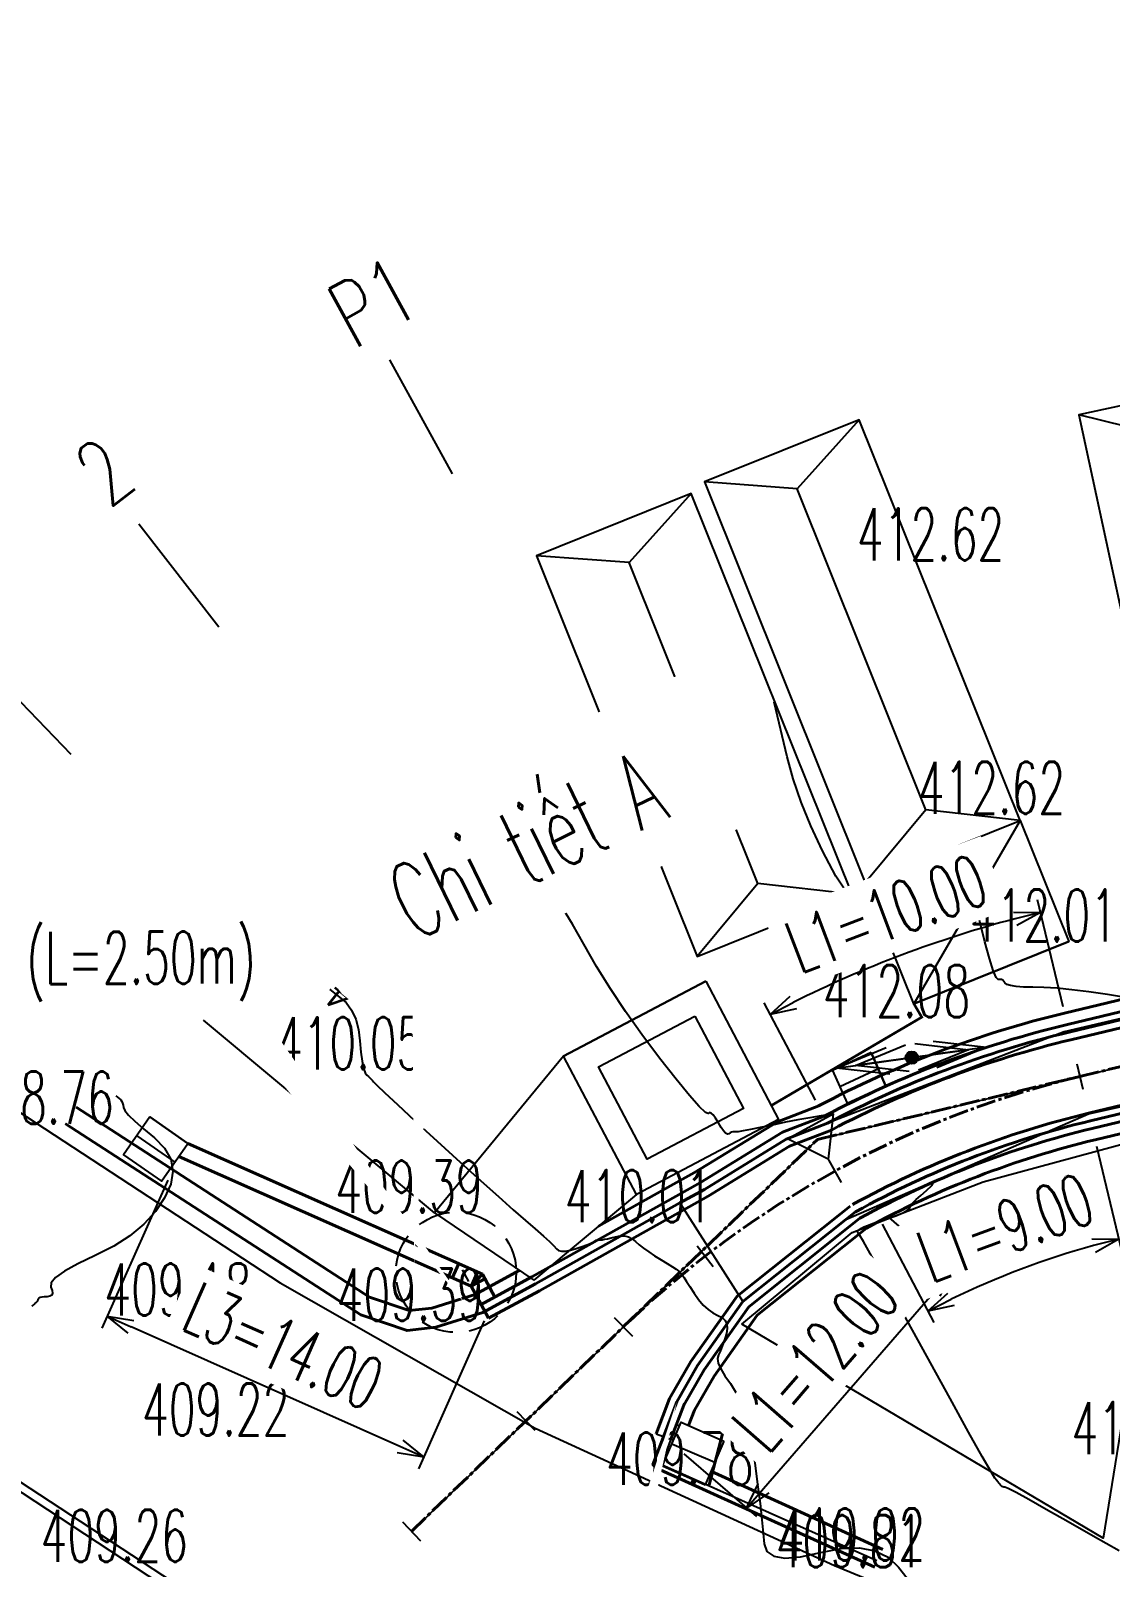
# Model space of a CAD drawing. Header units: centimetres. Extents: x 556321 to 560034, y 1839250 to 1840516.
# Drawn here: x 556373.8 to 556415.2, y 1839316.2 to 1839375.2 of the extents above; entities that cross this region are included whole.
import ezdxf
from ezdxf.enums import TextEntityAlignment as Align

# ---------------------------------------------------------------- set-up
doc = ezdxf.new("R2010")
doc.units = ezdxf.units.CM
doc.header["$MEASUREMENT"] = 0
doc.set_wipeout_variables(frame=1)
doc.linetypes.add('CENTER2', pattern=[1.125, 0.75, -0.125, 0.125, -0.125])
doc.linetypes.add('HIDDEN', pattern=[0.375, 0.25, -0.125])
for name, color, linetype in [('4', 21, 'Continuous'), ('bo via', 23, 'Continuous'), ('bovia', 1, 'Continuous'), ('CAO DO AN', 6, 'Continuous'), ('cao do Hien Trang', 6, 'Continuous'), ('cao do3', 2, 'Continuous'), ('ENTPLINETUYEN', 1, 'Continuous'), ('H1_DongMuc', 3, 'Continuous'), ('H1_DongMuc_Con', 3, 'Continuous'), ('Line1', 40, 'Continuous'), ('pha1', 4, 'Continuous'), ('sh', 4, 'Continuous'), ('SH1', 4, 'Continuous'), ('T', 20, 'Continuous'), ('ThongSoTuyen_TuyenPDP', 7, 'Continuous'), ('TUYEN', 7, 'Continuous'), ('vuot', 7, 'Continuous')]:
    doc.layers.add(name, color=color, linetype=linetype)
doc.styles.add('2D', font='vnsimple.shx', dxfattribs={"width": 0.6})
doc.styles.add('CHUSO', font='Vnsimple.shx', dxfattribs={"width": 0.7})
doc.styles.get("Standard").update_dxf_attribs({"font": 'Vnsimple.shx', "width": 0.7, "height": 2})
doc.styles.add('style1', font='vnsimple.shx', dxfattribs={"width": 0.7, "height": 1})
doc.linetypes.add('FENCELINE2', pattern='A,0.25,-0.1,[132,ltypeshp.shx,S=0.1,R=0,X=-0.1,Y=0],-0.1,1', length=1.45)
doc.linetypes.add('ZIGZAG', pattern='A,0.0001,-0.2,[131,ltypeshp.shx,S=0.2,R=0,X=-0.2,Y=0],-0.4,[131,ltypeshp.shx,S=0.2,R=180,X=0.2,Y=0],-0.2', length=0.8001)
doc.dimstyles.new('D1000 bv', dxfattribs={"dimtxt": 2, "dimasz": 1, "dimexe": 0.5, "dimexo": 1, "dimgap": 0.7, "dimtad": 1, "dimzin": 0, "dimdsep": 46, "dimtxsty": '2D', "dimblk": 'OPEN30', "dimcen": 0, "dimdle": 0.7, "dimclrd": 7, "dimclre": 7, "dimclrt": 3, "dimadec": 0, "dimazin": 2, "dimtfac": 0.347826, "dimtix": 1, "dimtofl": 0, "dimtmove": 0, "dimatfit": 3, "dimldrblk": 'OPEN30', "dimfxl": 0, "dimtolj": 1, "dimtzin": 0, "dimarcsym": 0})
doc.dimstyles.new('D1000 bv2', dxfattribs={"dimtxt": 2, "dimasz": 1, "dimexe": 0.5, "dimexo": 1, "dimgap": 0.7, "dimtad": 1, "dimzin": 0, "dimdsep": 46, "dimtxsty": '2D', "dimblk": 'OPEN30', "dimcen": 0, "dimdle": 0.7, "dimclrd": 7, "dimclre": 7, "dimclrt": 3, "dimadec": 0, "dimazin": 2, "dimtfac": 0.347826, "dimtix": 1, "dimtofl": 0, "dimtmove": 0, "dimatfit": 3, "dimldrblk": 'OPEN30', "dimfxl": 0, "dimtolj": 1, "dimtzin": 0, "dimarcsym": 0})
doc.dimstyles.get("Standard").update_dxf_attribs({"dimtxt": 0.18, "dimasz": 0.18, "dimexe": 0.18, "dimexo": 0.0625, "dimgap": 0.09, "dimtad": 0, "dimtih": 1, "dimtoh": 1, "dimdec": 4, "dimzin": 0, "dimdsep": 46, "dimtxsty": 'Standard', "dimcen": 0.09, "dimadec": 0, "dimazin": 0, "dimtfac": 1, "dimtdec": 4, "dimtofl": 0, "dimtmove": 0, "dimatfit": 3, "dimfxl": 0, "dimtolj": 1, "dimtzin": 0, "dimarcsym": 0})

# ---------------------------------------------------------------- blocks, each defined once
blk = doc.blocks.new('A$C38E715D4')
at = {"layer": 'Line1', "lineweight": -2}
blk.add_lwpolyline([(-0.714, 17.25), (-3.24, 0.488), (3.24, -0.488), (5.767, 16.273)], close=True, dxfattribs=at)
at = {"layer": 'Line1', "color": 9, "lineweight": -2}
for points in [[(5.767, 16.273), (-0.714, 17.25)], [(-0.714, 17.25), (2.263, 15.012), (5.767, 16.273)], [(2.263, 15.012), (0.24, 1.59)], [(-3.24, 0.488), (0.24, 1.59), (3.24, -0.488)]]:
    blk.add_lwpolyline(points, dxfattribs=at)
blk = doc.blocks.new('_Open30')
at = {"color": 0, "linetype": 'ByBlock', "lineweight": -2}
for p, q in [((-1, 0.268), (0, 0)), ((0, 0), (-1, -0.268)), ((0, 0), (-1, 0))]:
    blk.add_line(p, q, dxfattribs=at)
blk = doc.blocks.new('*D50')
at = {"layer": 'bo via', "color": 7, "lineweight": -2, "transparency": 16777216}
for p, q in [((556406.727, 1839329.636), (556409.507, 1839327.222)), ((556401.918, 1839319.246), (556408.474, 1839326.795)), ((556398.861, 1839320.577), (556401.64, 1839318.163))]:
    blk.add_line(p, q, dxfattribs=at)
at = {"layer": 'Defpoints', "color": 0, "lineweight": -2, "transparency": 16777216}
for p in [(556405.972, 1839330.291, 409.808), (556409.129, 1839327.55), (556398.106, 1839321.232, 409.808)]:
    blk.add_point(p, dxfattribs=at)
at = {"layer": 'bo via', "color": 7, "lineweight": -2, "transparency": 16777216}
for p, rotation in [((556409.129, 1839327.55), 49.03098275680662), ((556401.263, 1839318.491), 229.0309827568067)]:
    blk.add_blockref('_Open30', p, dxfattribs=dict(at, rotation=rotation))
at = {"layer": 'bo via', "color": 3, "transparency": 16777216, "insert": (556403.912, 1839324.135), "char_height": 2, "attachment_point": 5, "rotation": 49.03098, "style": '2D', "bg_fill": 3, "box_fill_scale": 1.25, "bg_fill_color": 256, "bg_fill_true_color": 13158600, "bg_fill_transparency": 0}
blk.add_mtext('\\A1;L1=12.00', dxfattribs=at)
blk = doc.blocks.new('*D51')
at = {"layer": 'bo via', "color": 7, "lineweight": -2, "transparency": 16777216}
for p, q in [((556414.693, 1839332.374), (556415.666, 1839328.322)), ((556406.466, 1839329.382), (556408.452, 1839325.606))]:
    blk.add_line(p, q, dxfattribs=at)
blk.add_arc((556422.924, 1839298.099), 31.582, 105.31832, 115.93491, dxfattribs=at)
at = {"layer": 'Defpoints', "color": 0, "lineweight": -2, "transparency": 16777216}
for p in [(556414.459, 1839333.347), (556406, 1839330.267), (556422.924, 1839298.099)]:
    blk.add_point(p, dxfattribs=at)
at = {"layer": 'bo via', "color": 7, "lineweight": -2, "transparency": 16777216}
for p, rotation in [((556415.549, 1839328.808), 14.41119989975568), ((556408.219, 1839326.049), 206.8420333949481)]:
    blk.add_blockref('_Open30', p, dxfattribs=dict(at, rotation=rotation))
at = {"layer": 'bo via', "color": 3, "transparency": 16777216, "insert": (556411.199, 1839329.247), "char_height": 2, "attachment_point": 5, "rotation": 20.62662, "style": '2D', "bg_fill": 3, "box_fill_scale": 1.25, "bg_fill_color": 256, "bg_fill_true_color": 13158600, "bg_fill_transparency": 0}
blk.add_mtext('\\A1;L1=9.00', dxfattribs=at)
at = {"layer": 'Defpoints', "color": 0, "lineweight": -2, "transparency": 16777216}
blk.add_point((556413.032, 1839328.092), dxfattribs=at)
blk = doc.blocks.new('*D55')
at = {"layer": 'bo via', "color": 7, "lineweight": -2, "transparency": 16777216}
for p, q in [((556413.408, 1839337.722), (556412.422, 1839341.827)), ((556403.905, 1839334.138), (556401.935, 1839337.872))]:
    blk.add_line(p, q, dxfattribs=at)
blk.add_arc((556422.924, 1839298.099), 44.472, 104.79247, 116.53278, dxfattribs=at)
at = {"layer": 'Defpoints', "color": 0, "lineweight": -2, "transparency": 16777216}
for p in [(556413.642, 1839336.75), (556404.372, 1839333.254), (556422.924, 1839298.099)]:
    blk.add_point(p, dxfattribs=at)
at = {"layer": 'bo via', "color": 7, "lineweight": -2, "transparency": 16777216}
for p, rotation in [((556412.539, 1839341.341), 14.14827528311692), ((556402.168, 1839337.43), 207.176980395381)]:
    blk.add_blockref('_Open30', p, dxfattribs=dict(at, rotation=rotation))
at = {"layer": 'bo via', "color": 3, "transparency": 16777216, "insert": (556406.632, 1839341.3), "char_height": 2, "attachment_point": 5, "rotation": 20.66263, "style": '2D', "bg_fill": 3, "box_fill_scale": 1.25, "bg_fill_color": 256, "bg_fill_true_color": 13158600, "bg_fill_transparency": 0}
blk.add_mtext('\\A1;L1=10.00', dxfattribs=at)
at = {"layer": 'Defpoints', "color": 0, "lineweight": -2, "transparency": 16777216}
blk.add_point((556408.978, 1839340.327), dxfattribs=at)
blk = doc.blocks.new('*D48')
at = {"layer": 'bo via', "color": 7, "lineweight": -2, "transparency": 16777216}
for p, q in [((556379.06, 1839331.074), (556376.533, 1839325.395)), ((556387.964, 1839320.856), (556377.65, 1839325.445)), ((556391.201, 1839325.672), (556388.675, 1839319.993))]:
    blk.add_line(p, q, dxfattribs=at)
at = {"layer": 'Defpoints', "color": 0, "lineweight": -2, "transparency": 16777216}
for p in [(556379.466, 1839331.988, 414.457), (556391.608, 1839326.586, 414.457), (556376.736, 1839325.851)]:
    blk.add_point(p, dxfattribs=at)
at = {"layer": 'bo via', "color": 7, "lineweight": -2, "transparency": 16777216}
for p, rotation in [((556376.736, 1839325.851), 156.016504807629), ((556388.878, 1839320.45), 336.016504807629)]:
    blk.add_blockref('_Open30', p, dxfattribs=dict(at, rotation=rotation))
at = {"layer": 'bo via', "color": 3, "transparency": 16777216, "insert": (556383.498, 1839324.704), "char_height": 2, "attachment_point": 5, "rotation": 336.0165, "style": '2D', "bg_fill": 3, "box_fill_scale": 1.25, "bg_fill_color": 256, "bg_fill_true_color": 13158600, "bg_fill_transparency": 0}
blk.add_mtext('\\A1;L3=14.00', dxfattribs=at)
blk = doc.blocks.new('A$C60531E53')
at = {"layer": '4'}
blk.add_hatch(color=256, dxfattribs=at).paths.add_polyline_path([(-0.24, 0, 1), (0.24, 0, 1)])
blk.add_circle((0, 0), 0.24, dxfattribs=at)
for points in [[(-2.897, 0), (1.221, 0)], [(-2.192, 0), (1.926, 0)], [(2.174, 0), (-1.944, 0)], [(2.917, 0), (-1.2, 0)]]:
    blk.add_leader(points, dimstyle='Standard', override={"dimasz": 2, "dimgap": 0.09, "dimtad": 0, "dimldrblk": 'Open30'}, dxfattribs=at)

msp = doc.modelspace()

# ---------------------------------------------------------------- linework, layer by layer
at = {"layer": 'bovia', "color": 6, "lineweight": 40, "elevation": 414.457}
for points in [[(556391.131, 1839327.465), (556379.833, 1839332.482)], [(556390.701, 1839326.999), (556379.485, 1839331.98)], [(556389.975, 1839327.316), (556390.221, 1839327.869)], [(556390.697, 1839326.995), (556390.943, 1839327.548)], [(556390.701, 1839326.999), (556391.131, 1839327.465)], [(556390.701, 1839326.999), (556391.08, 1839326.3)], [(556391.131, 1839327.465), (556391.608, 1839326.586)], [(556391.08, 1839326.3), (556391.367, 1839325.772)]]:
    msp.add_lwpolyline(points, dxfattribs=at)
at = {"layer": 'cao do Hien Trang', "color": 3, "lineweight": -2}
for centre in [(556413.627, 1839340.226, 412.015), (556407.987, 1839337.322, 412.079), (556413.444, 1839336.764, 411.688), (556406.045, 1839335.967, 411.157), (556407.602, 1839335.77, 411.278), (556406.701, 1839335.589, 411.107), (556406.598, 1839334.702, 411.066), (556413.951, 1839335.043, 411.573), (556405.122, 1839334.018, 411.043), (556402.495, 1839333.398, 411.052), (556414.38, 1839333.609, 411.533), (556375.134, 1839333.234, 408.755), (556402.781, 1839332.638, 410.713), (556403.986, 1839332.631, 410.743), (556414.971, 1839332.292, 411.556), (556377.366, 1839332.038, 408.994), (556378.04, 1839331.311, 408.749), (556378.824, 1839331.027, 409.022), (556404.627, 1839331.383, 410.674), (556399.646, 1839330.716, 410.259), (556410.346, 1839331.007, 411.247), (556398.71, 1839330.195, 410.119), (556389.288, 1839329.823, 409.392), (556398.091, 1839329.454, 410.015), (556405.076, 1839329.562, 410.583), (556405.317, 1839329.067, 410.758), (556399.513, 1839328.366, 410.047), (556393.104, 1839327.228, 409.652), (556401.127, 1839326.414, 410.074), (556386.324, 1839326.105, 409.084), (556386.585, 1839326.269, 409.252), (556391.047, 1839326.223, 409.465), (556388.242, 1839325.547, 409.332), (556389.334, 1839325.678, 409.391), (556401.082, 1839325.547, 410.263), (556399.383, 1839323.955, 409.687), (556398.603, 1839322.619, 409.563), (556398.864, 1839322.503, 409.758), (556399.292, 1839322.685, 409.886), (556392.814, 1839321.819, 409.356), (556381.87, 1839321.275, 409.224), (556400.391, 1839321.058, 409.867), (556397.67, 1839320.161, 409.439), (556397.805, 1839320.027, 409.494), (556398.001, 1839320.159, 409.735), (556398.045, 1839320.115, 409.725), (556399.676, 1839319.389, 409.781), (556388.408, 1839317.599, 409.436), (556377.978, 1839316.429, 409.258), (556389.851, 1839316.788, 409.483), (556406.264, 1839316.477, 410.02), (556406.185, 1839316.223, 409.808)]:
    msp.add_circle(centre, 0, dxfattribs=at)
at = {"layer": 'cao do3', "color": 6, "lineweight": -2}
for centre in [(556409.296, 1839354.844, 412.62), (556397.039, 1839345.297, 411.531), (556411.631, 1839345.12, 412.62), (556387.009, 1839335.318, 410.053), (556380.422, 1839325.875, 409.183)]:
    msp.add_circle(centre, 0, dxfattribs=at)
at = {"layer": 'ENTPLINETUYEN', "elevation": 408.239}
for points in [[(556346.754, 1839352.146), (556352.49, 1839348.056), (556361.645, 1839341.723), (556371.801, 1839334.703), (556383.372, 1839327.129), (556393.155, 1839321.558), (556404.634, 1839316.293), (556412.904, 1839312.869), (556419.05, 1839310.342), (556442.945, 1839300.65)], [(556373.359, 1839319.525), (556380.82, 1839314.629), (556387.101, 1839311.067), (556387.197, 1839311.024)]]:
    msp.add_lwpolyline(points, dxfattribs=at)
at = {"layer": 'H1_DongMuc', "color": 5, "lineweight": -2, "elevation": 410}
msp.add_lwpolyline([(556384.958, 1839338.644), (556385.907, 1839337.879), (556386.112, 1839337.59), (556386.268, 1839337.248), (556386.375, 1839336.855), (556386.434, 1839336.41), (556386.472, 1839335.981), (556386.517, 1839335.635), (556386.568, 1839335.372), (556386.626, 1839335.193), (556386.69, 1839335.097), (556386.755, 1839335.044), (556386.813, 1839334.992), (556386.865, 1839334.942), (556386.911, 1839334.892), (556386.95, 1839334.845), (556387.077, 1839334.716), (556387.385, 1839334.424), (556387.873, 1839333.969), (556388.543, 1839333.35), (556389.393, 1839332.569), (556390.281, 1839331.756), (556391.064, 1839331.046), (556391.742, 1839330.437), (556392.314, 1839329.931), (556392.781, 1839329.526), (556393.16, 1839329.2), (556393.468, 1839328.928), (556393.707, 1839328.711), (556393.874, 1839328.549), (556393.972, 1839328.441), (556394.052, 1839328.377), (556394.168, 1839328.346), (556394.32, 1839328.347), (556394.508, 1839328.38), (556394.733, 1839328.446), (556394.954, 1839328.523), (556395.134, 1839328.589), (556395.271, 1839328.644), (556395.367, 1839328.688), (556395.42, 1839328.721), (556395.455, 1839328.746), (556395.495, 1839328.765), (556395.541, 1839328.777), (556395.592, 1839328.784), (556395.648, 1839328.785), (556395.719, 1839328.787), (556395.814, 1839328.801), (556395.932, 1839328.824), (556396.074, 1839328.858), (556396.24, 1839328.902), (556396.413, 1839328.934), (556396.576, 1839328.932), (556396.729, 1839328.895), (556396.872, 1839328.823), (556397.005, 1839328.716), (556397.147, 1839328.589), (556397.316, 1839328.456), (556397.511, 1839328.316), (556397.734, 1839328.169), (556397.984, 1839328.016), (556398.224, 1839327.872), (556398.419, 1839327.749), (556398.568, 1839327.65), (556398.671, 1839327.573), (556398.728, 1839327.52), (556398.777, 1839327.454), (556398.853, 1839327.344), (556398.958, 1839327.188), (556399.09, 1839326.987), (556399.251, 1839326.741), (556399.427, 1839326.491), (556399.606, 1839326.281), (556399.788, 1839326.109), (556399.973, 1839325.977), (556400.161, 1839325.883), (556400.326, 1839325.796), (556400.441, 1839325.683), (556400.506, 1839325.542), (556400.522, 1839325.375), (556400.489, 1839325.182), (556400.43, 1839324.984), (556400.37, 1839324.804), (556400.309, 1839324.641), (556400.247, 1839324.496), (556400.183, 1839324.368), (556400.151, 1839324.228), (556400.18, 1839324.048), (556400.273, 1839323.828), (556400.428, 1839323.567), (556400.645, 1839323.266), (556400.881, 1839322.887), (556401.093, 1839322.394), (556401.279, 1839321.788), (556401.44, 1839321.067), (556401.577, 1839320.232), (556401.69, 1839319.393), (556401.783, 1839318.663), (556401.855, 1839318.04), (556401.906, 1839317.525), (556401.935, 1839317.118), (556402.037, 1839316.822), (556402.305, 1839316.641), (556402.737, 1839316.574), (556403.335, 1839316.622), (556404.098, 1839316.786), (556404.894, 1839316.94), (556405.592, 1839316.96), (556406.192, 1839316.848), (556406.693, 1839316.602), (556407.095, 1839316.222), (556407.428, 1839315.801)], dxfattribs=at)
at = {"layer": 'H1_DongMuc_Con', "color": 8, "lineweight": -2}
for points, elevation in [([(556415.806, 1839338.082), (556415.116, 1839338.187), (556414.396, 1839338.291), (556413.75, 1839338.372), (556413.177, 1839338.429), (556412.676, 1839338.463), (556412.248, 1839338.473), (556411.892, 1839338.479), (556411.607, 1839338.498), (556411.393, 1839338.531), (556411.25, 1839338.578), (556411.178, 1839338.638), (556411.138, 1839338.697), (556411.092, 1839338.739), (556411.041, 1839338.765), (556410.984, 1839338.773), (556410.92, 1839338.766), (556410.839, 1839338.844), (556410.725, 1839339.111), (556410.581, 1839339.568), (556410.405, 1839340.213), (556410.197, 1839341.048), (556409.925, 1839341.821), (556409.554, 1839342.283), (556409.085, 1839342.434), (556408.517, 1839342.273), (556407.85, 1839341.8), (556407.152, 1839341.335), (556406.487, 1839341.194), (556405.855, 1839341.379), (556405.257, 1839341.89), (556404.693, 1839342.725), (556404.18, 1839343.707), (556403.736, 1839344.658), (556403.362, 1839345.575), (556403.057, 1839346.461), (556402.821, 1839347.315), (556402.318, 1839349.409)], 412), ([(556404.312, 1839333.561), (556404.128, 1839333.536), (556403.69, 1839333.467), (556403.233, 1839333.386), (556402.755, 1839333.292), (556402.257, 1839333.186), (556401.793, 1839333.086), (556401.421, 1839333.01), (556401.138, 1839332.957), (556400.946, 1839332.929), (556400.845, 1839332.923), (556400.79, 1839332.926), (556400.736, 1839332.92), (556400.684, 1839332.905), (556400.633, 1839332.882), (556400.584, 1839332.85), (556400.53, 1839332.838), (556400.463, 1839332.874), (556400.383, 1839332.958), (556400.29, 1839333.09), (556400.184, 1839333.27), (556400.079, 1839333.448), (556399.988, 1839333.573), (556399.91, 1839333.644), (556399.846, 1839333.663), (556399.796, 1839333.629), (556399.687, 1839333.665), (556399.446, 1839333.895), (556399.073, 1839334.319), (556398.567, 1839334.938), (556397.93, 1839335.75), (556397.251, 1839336.652), (556396.621, 1839337.54), (556396.04, 1839338.413), (556395.507, 1839339.272), (556395.024, 1839340.117), (556394.59, 1839340.886), (556394.207, 1839341.518), (556393.875, 1839342.015), (556393.593, 1839342.375), (556393.363, 1839342.6), (556392.849, 1839342.99)], 411), ([(556377.067, 1839334.299), (556377.254, 1839334.148), (556377.294, 1839334.091), (556377.325, 1839334.024), (556377.346, 1839333.947), (556377.358, 1839333.859), (556377.411, 1839333.738), (556377.556, 1839333.561), (556377.794, 1839333.327), (556378.125, 1839333.037), (556378.547, 1839332.691), (556378.938, 1839332.299), (556379.173, 1839331.873), (556379.251, 1839331.413), (556379.173, 1839330.918), (556378.939, 1839330.389), (556378.583, 1839329.864), (556378.139, 1839329.381), (556377.606, 1839328.939), (556376.985, 1839328.538), (556376.276, 1839328.18), (556375.605, 1839327.861), (556375.099, 1839327.58), (556374.758, 1839327.338), (556374.582, 1839327.135), (556374.57, 1839326.97), (556374.622, 1839326.838), (556374.634, 1839326.735), (556374.607, 1839326.661), (556374.54, 1839326.616), (556374.434, 1839326.6), (556374.319, 1839326.595), (556374.228, 1839326.584), (556374.159, 1839326.567), (556374.113, 1839326.544), (556374.09, 1839326.514), (556374.079, 1839326.483), (556374.067, 1839326.456), (556374.055, 1839326.433), (556374.043, 1839326.414), (556374.03, 1839326.399), (556374.018, 1839326.385), (556374.005, 1839326.372), (556373.992, 1839326.359), (556373.978, 1839326.347), (556373.965, 1839326.335), (556373.952, 1839326.323), (556373.94, 1839326.312), (556373.929, 1839326.302), (556373.918, 1839326.293), (556373.909, 1839326.285), (556373.901, 1839326.278), (556373.893, 1839326.271), (556373.884, 1839326.264), (556373.876, 1839326.258), (556373.868, 1839326.253), (556373.847, 1839326.24)], 409), ([(556415.559, 1839316.845), (556414.56, 1839317.415), (556413.604, 1839317.961), (556412.761, 1839318.442), (556412.095, 1839318.816), (556411.608, 1839319.083), (556411.299, 1839319.242), (556411.169, 1839319.295), (556411.129, 1839319.297), (556411.093, 1839319.306), (556411.06, 1839319.321), (556411.03, 1839319.342), (556411.004, 1839319.37), (556410.977, 1839319.405), (556410.942, 1839319.449), (556410.9, 1839319.502), (556410.852, 1839319.563), (556410.796, 1839319.633), (556410.645, 1839319.88), (556410.308, 1839320.472), (556409.785, 1839321.408), (556409.077, 1839322.689), (556408.184, 1839324.314), (556407.292, 1839325.938), (556406.589, 1839327.213), (556406.075, 1839328.139), (556405.751, 1839328.716), (556405.615, 1839328.944), (556405.578, 1839328.994), (556405.551, 1839329.036), (556405.535, 1839329.07), (556405.528, 1839329.097), (556405.531, 1839329.116), (556405.544, 1839329.133), (556405.565, 1839329.153), (556405.594, 1839329.177), (556405.632, 1839329.204), (556405.679, 1839329.234), (556405.759, 1839329.274), (556405.899, 1839329.33), (556406.098, 1839329.403), (556406.356, 1839329.492), (556406.674, 1839329.597), (556406.986, 1839329.705), (556407.229, 1839329.802), (556407.403, 1839329.889), (556407.508, 1839329.965), (556407.544, 1839330.03), (556407.57, 1839330.103), (556407.646, 1839330.204), (556407.772, 1839330.332), (556407.947, 1839330.486), (556408.173, 1839330.668), (556408.373, 1839330.862), (556408.444, 1839331.004)], 411)]:
    msp.add_lwpolyline(points, dxfattribs=dict(at, elevation=elevation))
at = {"layer": 'sh', "elevation": 584.382}
msp.add_lwpolyline([(556370.582, 1839320.973), (556380.691, 1839314.337), (556386.972, 1839310.775), (556395.5, 1839307.028)], dxfattribs=at)
at = {"layer": 'SH1'}
msp.add_line((556388.408, 1839317.599), (556403.986, 1839332.631), dxfattribs=at)
at = {"layer": 'SH1', "color": 8}
for points, elevation in [([(556506.606, 1839359.936), (556493.84, 1839356.724), (556478.088, 1839352.224), (556463.57, 1839348.411), (556447.699, 1839344.636), (556432.071, 1839341.118), (556413.444, 1839336.764), (556402.781, 1839332.638), (556399.646, 1839330.716), (556398.71, 1839330.195), (556393.173, 1839327.094), (556391.143, 1839325.992), (556389.347, 1839325.426), (556388.243, 1839325.299), (556386.471, 1839325.9), (556375.134, 1839333.234)], 414.457), ([(556406.185, 1839316.223), (556397.805, 1839320.027), (556397.67, 1839320.161), (556398.586, 1839322.568), (556399.383, 1839323.955), (556401.127, 1839326.414), (556405.076, 1839329.562), (556414.38, 1839333.609), (556432.549, 1839337.647), (556447.887, 1839341.32), (556463.59, 1839344.99), (556479.172, 1839348.829), (556494.42, 1839353.221), (556507.78, 1839355.396)], 409.808), ([(556411.764, 1839344.865), (556413.627, 1839340.226), (556407.683, 1839337.839), (556405.82, 1839342.479)], 411.052), ([(556401.082, 1839325.547), (556405.317, 1839329.067), (556410.346, 1839331.007), (556417.472, 1839332.942), (556414.95, 1839317.331), (556401.082, 1839325.547)], 410.263)]:
    msp.add_lwpolyline(points, dxfattribs=dict(at, elevation=elevation))
at = {"layer": 'SH1'}
for points, elevation in [([(556405.82, 1839342.479), (556411.764, 1839344.865)], 411.052), ([(556407.683, 1839337.839), (556413.627, 1839340.226)], 411.052), ([(556399.698, 1839338.706), (556394.24, 1839335.829)], 411.052), ([(556389.288, 1839329.823), (556380.424, 1839337.212)], 409.392), ([(556394.24, 1839335.829), (556389.288, 1839329.823)], 411.052), ([(556406.045, 1839335.967), (556406.598, 1839334.702)], 411.157), ([(556404.568, 1839335.283), (556405.122, 1839334.018)], 411.134), ([(556406.322, 1839335.335), (556404.845, 1839334.65)], 411.157), ([(556378.374, 1839333.493), (556379.833, 1839332.482)], 408.994), ([(556402.495, 1839333.398), (556397.037, 1839330.521)], 411.052), ([(556377.87, 1839332.766), (556379.328, 1839331.754)], 408.994), ([(556377.366, 1839332.038), (556378.824, 1839331.027)], 408.994), ([(556397.037, 1839330.521), (556393.104, 1839327.228)], 410.015), ([(556398.71, 1839330.195), (556401.127, 1839326.414)], 410.119), ([(556389.288, 1839329.823), (556393.104, 1839327.228)], 409.392), ([(556398.864, 1839322.503), (556398.001, 1839320.159), (556406.264, 1839316.477)], 409.758), ([(556398.76, 1839321.784), (556400.391, 1839321.058)], 409.867), ([(556398.402, 1839320.95), (556400.043, 1839320.247)], 409.867), ([(556398.045, 1839320.115), (556399.676, 1839319.389)], 409.725)]:
    msp.add_lwpolyline(points, dxfattribs=dict(at, elevation=elevation))
at = {"layer": 'SH1', "linetype": 'ZIGZAG', "elevation": 411.052}
msp.add_lwpolyline([(556411.764, 1839344.865), (556407.683, 1839337.839)], dxfattribs=at)
at = {"layer": 'SH1'}
for points, elevation in [([(556399.698, 1839338.706), (556402.495, 1839333.398), (556397.037, 1839330.521), (556394.24, 1839335.829)], 411.052), ([(556406.045, 1839335.967), (556404.568, 1839335.283), (556405.122, 1839334.018), (556406.598, 1839334.702)], 411.157), ([(556378.374, 1839333.493), (556377.366, 1839332.038), (556378.824, 1839331.027), (556379.833, 1839332.482)], 408.994), ([(556400.391, 1839321.058), (556399.676, 1839319.389), (556398.045, 1839320.115), (556398.76, 1839321.784)], 409.867)]:
    msp.add_lwpolyline(points, close=True, dxfattribs=dict(at, elevation=elevation))
at = {"layer": 'SH1', "linetype": 'FENCELINE2', "const_width": 0.1, "elevation": 411.052}
msp.add_lwpolyline([(556402.213, 1839333.932), (556407.987, 1839337.322), (556407.683, 1839337.839)], dxfattribs=at)
at = {"layer": 'SH1', "color": 8, "elevation": 411.052}
msp.add_lwpolyline([(556399.279, 1839337.355), (556401.144, 1839333.816), (556397.455, 1839331.872), (556395.59, 1839335.411)], close=True, dxfattribs=at)
at = {"layer": 'T', "color": 1}
msp.add_lwpolyline([(556388.408, 1839317.599), (556403.986, 1839332.631), (556472.72, 1839349.14), (556519.75, 1839361.664), (556517.452, 1839368.292), (556560.389, 1839375.162), (556643.107, 1839363.648), (556660.645, 1839359.496), (556688.383, 1839356.142), (556756.278, 1839336.863), (556804.054, 1839331.131), (556881.354, 1839303.291), (557029.175, 1839304.134), (557099.454, 1839316.088), (557130.492, 1839330.985), (557171.272, 1839347.297), (557196.284, 1839372.702), (557244.813, 1839317.637)], dxfattribs=at)
at = {"layer": 'ThongSoTuyen_TuyenPDP', "color": 1, "lineweight": -2}
for p, q in [((556389.985, 1839358.16), (556387.581, 1839362.544)), ((556381.014, 1839352.282), (556377.954, 1839356.237)), ((556375.358, 1839347.392), (556371.887, 1839350.99))]:
    msp.add_line(p, q, dxfattribs=at)
msp.add_lwpolyline([(556402.831, 1839332.657), (556404.585, 1839333.619), (556404.402, 1839331.872)], close=True, dxfattribs=at)
at = {"layer": 'TUYEN', "color": 1, "lineweight": -2}
for p, q in [((556413.933, 1839335.535), (556414.167, 1839334.562)), ((556404.411, 1839331.856), (556404.892, 1839330.979)), ((556396.19, 1839325.804), (556396.885, 1839325.084))]:
    msp.add_line(p, q, dxfattribs=at)
at = {"layer": 'TUYEN', "color": 2, "lineweight": -2}
for p, q in [((556399.369, 1839328.552), (556399.98, 1839327.761)), ((556392.451, 1839322.196), (556393.145, 1839321.476))]:
    msp.add_line(p, q, dxfattribs=at)
at = {"layer": 'TUYEN', "color": 6, "lineweight": -2}
msp.add_line((556388.061, 1839317.959), (556388.755, 1839317.239), dxfattribs=at)
at = {"layer": 'TUYEN', "color": 3, "linetype": 'CENTER2', "lineweight": 40}
msp.add_lwpolyline([(556388.408, 1839317.599), (556396.537, 1839325.444, -0.133754), (556414.05, 1839335.049), (556472.72, 1839349.14), (556519.75, 1839361.665), (556517.452, 1839368.292), (556543.403, 1839372.445, -0.074376), (556577.426, 1839372.791), (556636.106, 1839364.623, -0.023548), (556649.985, 1839362.02), (556652.452, 1839361.436, 0.028044), (556669.004, 1839358.486), (556669.719, 1839358.399, -0.039107), (556706.468, 1839351.007), (556738.083, 1839342.029, 0.039343), (556775.057, 1839334.61), (556793.899, 1839332.35, -0.056639), (556813.677, 1839327.666), (556851.289, 1839314.119, 0.088078)], format="xyb", dxfattribs=at)
msp.add_lwpolyline([(556396.537, 1839325.444), (556403.986, 1839332.631), (556414.05, 1839335.049)], dxfattribs=at)
at = {"layer": 'vuot', "elevation": 414.457}
msp.add_lwpolyline([(556390.36, 1839327.626), (556390.603, 1839327.179)], dxfattribs=at)

# ---------------------------------------------------------------- block references
at = {"layer": '4', "rotation": 187.9749183803825}
msp.add_blockref('A$C60531E53', (556407.603, 1839335.77, 411.278), dxfattribs=at)
at = {"layer": 'SH1', "lineweight": -2}
for p, xscale, yscale, zscale, rotation in [((556417.302, 1839361.142), 1.026616200689771, 1.026616200689771, 1.026616200689771, 200.7572969502295), ((556402.618, 1839359.046, 411.052), 0.9773430648941149, 0.9773430648941149, 0.9773430648941149, 210.4496551806479), ((556396.174, 1839356.216, 411.052), 0.9773430648941149, 0.9773430648941149, 0.9773430648941149, 210.4496551806479)]:
    msp.add_blockref('A$C38E715D4', p, dxfattribs=dict(at, xscale=xscale, yscale=yscale, zscale=zscale, rotation=rotation))

# ---------------------------------------------------------------- texts
at = {"layer": 'CAO DO AN', "color": 6, "lineweight": -2, "width": 0.6}
for s, p in [('412.01', (556409.826, 1839340.225, 825.183)), ('412.08', (556404.186, 1839337.321, 825.247)), ('409.39', (556385.486, 1839329.823, 822.561)), ('410.01', (556394.29, 1839329.454, 823.183)), ('409.18', (556376.621, 1839325.874, 822.352)), ('409.39', (556385.533, 1839325.678, 822.56)), ('409.22', (556378.069, 1839321.275, 822.392)), ('411.92', (556413.729, 1839320.56, 825.085)), ('409.26', (556374.177, 1839316.429, 822.427)), ('409.81', (556402.384, 1839316.223, 822.976)), ('410.02', (556402.463, 1839316.477, 823.188))]:
    msp.add_text(s, height=2, dxfattribs=at).set_placement(p)
at = {"layer": 'cao do3', "color": 6, "lineweight": -2, "width": 0.6}
for s, p in [('412.62', (556405.495, 1839354.843, 825.788)), ('411.53', (556393.238, 1839345.297, 824.7)), ('412.62', (556407.83, 1839345.12, 825.788)), ('410.05', (556383.208, 1839335.318, 823.222)), ('408.76', (556371.333, 1839333.234, 821.923)), ('409.78', (556395.874, 1839319.389, 822.949))]:
    msp.add_text(s, height=2, dxfattribs=at).set_placement(p)
at = {"layer": 'H1_DongMuc', "color": 5, "lineweight": -2}
msp.add_text('410', height=1, rotation=141.09253, dxfattribs=at).set_placement((556384.958, 1839338.644, 410), align=Align.MIDDLE)
at = {"layer": 'ThongSoTuyen_TuyenPDP', "color": 1, "lineweight": -2, "width": 0.7}
for s, rotation, p in [('P1', 28.74195, (556386.195, 1839362.924)), ('2', 37.72227, (556376.791, 1839356.8))]:
    msp.add_text(s, height=2.5, rotation=rotation, dxfattribs=at).set_placement(p)

# ---------------------------------------------------------------- next in the draw order: dimensions: what is measured, and where the dimension line sits
at = {"layer": 'bo via'}
dim = msp.add_aligned_dim(p1=(556391.608, 1839326.586, 414.457), p2=(556379.466, 1839331.988, 414.457), distance=6.716, text='L3=14.00', dimstyle='D1000 bv2', override={"dimpost": 'L2=<>'}, dxfattribs=at)
dim.commit()
dim.dimension.update_dxf_attribs({"geometry": '*D48', "text_midpoint": (556383.498, 1839324.704)})
dim = msp.add_aligned_dim(p1=(556398.106, 1839321.232, 409.808), p2=(556405.972, 1839330.291, 409.808), distance=-4.181, dimstyle='D1000 bv', override={"dimpost": 'L1=<>'}, dxfattribs=at)
dim.commit()
dim.dimension.update_dxf_attribs({"geometry": '*D50', "text_midpoint": (556403.912, 1839324.135)})

# ---------------------------------------------------------------- next in the draw order: linework, layer by layer
at = {"layer": 'bovia', "color": 6, "lineweight": 40, "elevation": 414.457}
msp.add_lwpolyline([(556390.7, 1839327.001), (556391.227, 1839327.287)], dxfattribs=at)
at = {"layer": 'vuot', "elevation": 409.808}
for points in [[(556398.576, 1839321.698), (556398.703, 1839321.652)], [(556398.576, 1839321.698), (556398.703, 1839321.652)], [(556397.8, 1839321.345), (556398.466, 1839321.099)], [(556397.8, 1839321.345), (556398.466, 1839321.099)]]:
    msp.add_lwpolyline(points, dxfattribs=at)

# ---------------------------------------------------------------- next in the draw order: dimensions: what is measured, and where the dimension line sits
at = {"layer": 'bo via'}
dim = msp.add_angular_dim_3p(base=(556413.032, 1839328.092), center=(556422.924, 1839298.099), p1=(556414.459, 1839333.347), p2=(556406, 1839330.267), text='L1=9.00', dimstyle='D1000 bv', override={"dimpost": 'L1=<>'}, dxfattribs=at)
dim.commit()
dim.dimension.update_dxf_attribs({"geometry": '*D51', "text_midpoint": (556411.199, 1839329.247)})

# ---------------------------------------------------------------- next in the draw order: dimensions: what is measured, and where the dimension line sits
dim = msp.add_angular_dim_3p(base=(556408.978, 1839340.327), center=(556422.924, 1839298.099), p1=(556413.642, 1839336.75), p2=(556404.372, 1839333.254), text='L1=10.00', dimstyle='D1000 bv', override={"dimpost": 'L1=<>'}, dxfattribs=at)
dim.commit()
dim.dimension.update_dxf_attribs({"geometry": '*D55', "text_midpoint": (556406.632, 1839341.3)})

# ---------------------------------------------------------------- next in the draw order: linework, layer by layer
at = {"layer": 'bovia', "color": 6, "lineweight": 40}
for p, q in [((556404.858, 1839329.772, 409.808), (556405.238, 1839330.075, 409.808)), ((556405.232, 1839329.303, 409.808), (556405.612, 1839329.606, 409.808))]:
    msp.add_line(p, q, dxfattribs=at)
for points in [[(556404.247, 1839333.527, -0.062442), (556413.572, 1839337.041), (556472.218, 1839351.126), (556508.135, 1839360.69)], [(556404.519, 1839332.993, -0.062498), (556413.712, 1839336.458), (556472.365, 1839350.544), (556508.29, 1839360.11)], [(556405.323, 1839330.132, -0.066781), (556414.389, 1839333.638), (556473.077, 1839347.732), (556500.379, 1839355.003)], [(556405.612, 1839329.606, -0.066781), (556414.529, 1839333.055), (556473.224, 1839347.151), (556500.533, 1839354.423)]]:
    msp.add_lwpolyline(points, format="xyb", dxfattribs=at)
at = {"layer": 'TUYEN', "color": 1, "lineweight": 40}
for p, q in [((556405.076, 1839329.562, 409.808), (556405.445, 1839329.857, 409.808)), ((556405.543, 1839328.975, 409.808), (556405.863, 1839329.23, 409.808))]:
    msp.add_line(p, q, dxfattribs=at)
for points in [[(556404.372, 1839333.254, -0.062552), (556413.642, 1839336.75), (556472.291, 1839350.835), (556515.034, 1839362.217)], [(556404.022, 1839333.917, -0.062552), (556413.467, 1839337.479), (556472.107, 1839351.562), (556508.02, 1839361.125)], [(556405.445, 1839329.857, -0.066959), (556414.459, 1839333.347), (556473.151, 1839347.442), (556515.779, 1839358.793)], [(556405.863, 1839329.23, -0.06651), (556414.634, 1839332.617), (556473.335, 1839346.714), (556500.649, 1839353.988)]]:
    msp.add_lwpolyline(points, format="xyb", dxfattribs=at)
at = {"layer": 'TUYEN', "color": 1, "lineweight": 40, "elevation": 409.808}
msp.add_lwpolyline([(556406.495, 1839316.906), (556399.895, 1839319.901)], dxfattribs=at)

# ---------------------------------------------------------------- next in the draw order: wipeouts: each hides what was drawn before it
at = {"color": 8, "linetype": 'ByBlock'}
msp.add_wipeout([(556384.498, 1839343.602), (556384.278, 1839343.44), (556384.097, 1839343.245), (556383.942, 1839342.996), (556383.857, 1839342.777), (556383.818, 1839342.613), (556383.8, 1839342.254), (556383.837, 1839342.02), (556383.913, 1839341.793), (556384.003, 1839341.617), (556384.003, 1839341.617), (556383.955, 1839341.703), (556385.236, 1839339.078), (556385.492, 1839338.556), (556385.738, 1839338.221), (556385.99, 1839338.018), (556386.297, 1839337.87), (556386.519, 1839337.813), (556386.794, 1839337.792), (556387.039, 1839337.817), (556387.039, 1839337.817), (556387.4, 1839337.938), (556388.451, 1839338.451), (556388.509, 1839327.833), (556389.272, 1839338.851), (556400.442, 1839344.301), (556400.806, 1839344.485), (556401.145, 1839344.672), (556401.404, 1839344.919), (556401.65, 1839345.362), (556401.722, 1839345.969), (556401.63, 1839346.356), (556401.509, 1839346.615), (556401.35, 1839346.941), (556400.029, 1839349.648), (556399.57, 1839350.153), (556399.034, 1839350.376), (556399.034, 1839350.376), (556399.034, 1839350.376), (556399.034, 1839350.376), (556398.631, 1839350.397), (556398.409, 1839350.36), (556398.231, 1839350.303), (556398.1, 1839350.244)], dxfattribs=at).translate(0, 0, 408.983).dxf.layer = 'bo via'

# ---------------------------------------------------------------- next in the draw order: linework, layer by layer
at = {"layer": 'bo via', "color": 3, "linetype": 'HIDDEN', "ltscale": 5}
msp.add_circle((556390.12, 1839327.536, -414.457), 2.309, dxfattribs=at)
at = {"layer": 'bovia', "color": 6, "lineweight": 40}
for points, elevation in [([(556404.247, 1839333.527), (556402.647, 1839332.908), (556399.495, 1839330.975), (556398.564, 1839330.457), (556393.028, 1839327.357), (556391.08, 1839326.3)], 414.457), ([(556404.519, 1839332.989), (556402.914, 1839332.368), (556399.798, 1839330.457), (556398.857, 1839329.933), (556393.318, 1839326.831), (556391.367, 1839325.772)], 414.457), ([(556397.8, 1839321.345), (556398.314, 1839322.697), (556399.13, 1839324.117), (556400.907, 1839326.622), (556404.858, 1839329.772)], 409.808), ([(556398.363, 1839321.137), (556398.858, 1839322.439), (556399.636, 1839323.793), (556401.347, 1839326.206), (556405.232, 1839329.303)], 409.808)]:
    msp.add_lwpolyline(points, dxfattribs=dict(at, elevation=elevation))
at = {"layer": 'TUYEN', "color": 1, "lineweight": 40}
for points, elevation in [([(556392.546, 1839327.607), (556390.848, 1839326.686), (556389.19, 1839326.163), (556388.325, 1839326.064), (556386.8, 1839326.581), (556375.542, 1839333.864)], 414.457), ([(556404.101, 1839333.953), (556402.447, 1839333.313), (556399.268, 1839331.364), (556398.345, 1839330.85), (556395.581, 1839329.302)], 414.457), ([(556404.372, 1839333.254), (556402.781, 1839332.638), (556399.646, 1839330.716), (556398.711, 1839330.195), (556393.173, 1839327.094), (556391.143, 1839325.992), (556389.347, 1839325.426), (556388.243, 1839325.3), (556386.471, 1839325.9), (556375.134, 1839333.235)], 414.457), ([(556406.185, 1839316.223), (556397.805, 1839320.027), (556397.67, 1839320.161), (556398.586, 1839322.568), (556399.383, 1839323.955), (556401.127, 1839326.414), (556405.076, 1839329.562)], 409.808), ([(556399.043, 1839321.658), (556399.266, 1839322.246), (556400.016, 1839323.551), (556401.678, 1839325.893), (556405.543, 1839328.975)], 409.808)]:
    msp.add_lwpolyline(points, dxfattribs=dict(at, elevation=elevation))

# ---------------------------------------------------------------- next in the draw order: texts
at = {"layer": 'bo via', "color": 3, "style": 'style1', "width": 0.6}
msp.add_text('Chi tiÕt A', height=2.89, rotation=25.98681, dxfattribs=at).set_placement((556393.453, 1839342.622, 408.983), align=Align.CENTER)

# ---------------------------------------------------------------- next in the draw order: wipeouts: each hides what was drawn before it
at = {"color": 8, "linetype": 'ByBlock'}
for points in [[(556383.959, 1839342.321), (556384.254, 1839342.289), (556384.482, 1839342.217), (556384.587, 1839342.168), (556384.803, 1839342.029), (556384.925, 1839341.921), (556385.089, 1839341.722), (556385.178, 1839341.57), (556385.247, 1839341.409), (556385.292, 1839341.254), (556385.318, 1839341.087), (556385.318, 1839341.087), (556385.325, 1839338.756), (556385.285, 1839338.432), (556385.206, 1839338.2), (556385.11, 1839338.022), (556384.925, 1839337.79), (556384.749, 1839337.642), (556384.524, 1839337.513), (556384.323, 1839337.44), (556384.323, 1839337.44), (556383.959, 1839337.39), (556382.706, 1839337.39), (556390.511, 1839326.274), (556381.274, 1839337.39), (556361.441, 1839337.39), (556361.156, 1839337.42), (556360.908, 1839337.498), (556360.71, 1839337.602), (556360.475, 1839337.79), (556360.253, 1839338.082), (556360.149, 1839338.313), (556360.098, 1839338.505), (556360.075, 1839338.756), (556360.075, 1839341.416), (556360.112, 1839341.46), (556360.267, 1839341.653), (556360.368, 1839341.801), (556360.475, 1839341.921), (556360.707, 1839342.107), (556360.836, 1839342.18), (556361.023, 1839342.256), (556361.293, 1839342.313), (556361.441, 1839342.321)], [(556396.998, 1839304.852), (556397.294, 1839304.885), (556397.522, 1839304.957), (556397.626, 1839305.005), (556397.842, 1839305.144), (556397.964, 1839305.252), (556398.129, 1839305.451), (556398.218, 1839305.603), (556398.287, 1839305.764), (556398.331, 1839305.919), (556398.358, 1839306.087), (556398.358, 1839306.087), (556398.364, 1839308.417), (556398.325, 1839308.742), (556398.246, 1839308.973), (556398.15, 1839309.152), (556397.964, 1839309.383), (556397.789, 1839309.531), (556397.564, 1839309.661), (556397.363, 1839309.734), (556397.363, 1839309.734), (556396.998, 1839309.783), (556395.746, 1839309.783), (556398.586, 1839322.568), (556394.314, 1839309.783), (556374.481, 1839309.783), (556374.196, 1839309.753), (556373.948, 1839309.675), (556373.75, 1839309.571), (556373.515, 1839309.383), (556373.293, 1839309.092), (556373.188, 1839308.86), (556373.138, 1839308.668), (556373.115, 1839308.417), (556373.115, 1839305.757), (556373.152, 1839305.714), (556373.306, 1839305.52), (556373.407, 1839305.373), (556373.515, 1839305.252), (556373.747, 1839305.066), (556373.876, 1839304.993), (556374.063, 1839304.918), (556374.332, 1839304.86), (556374.481, 1839304.852)]]:
    msp.add_wipeout(points, dxfattribs=at).dxf.layer = 'pha1'

# ---------------------------------------------------------------- next in the draw order: texts
at = {"layer": 'pha1', "color": 3, "style": 'CHUSO', "width": 0.6}
msp.add_text('Th¸o bã vØa (L=2.50m)', height=2, rotation=0.16013, dxfattribs=at).set_placement((556372.843, 1839338.587, 25.268), align=Align.CENTER)

doc.saveas('drawing.dxf')
